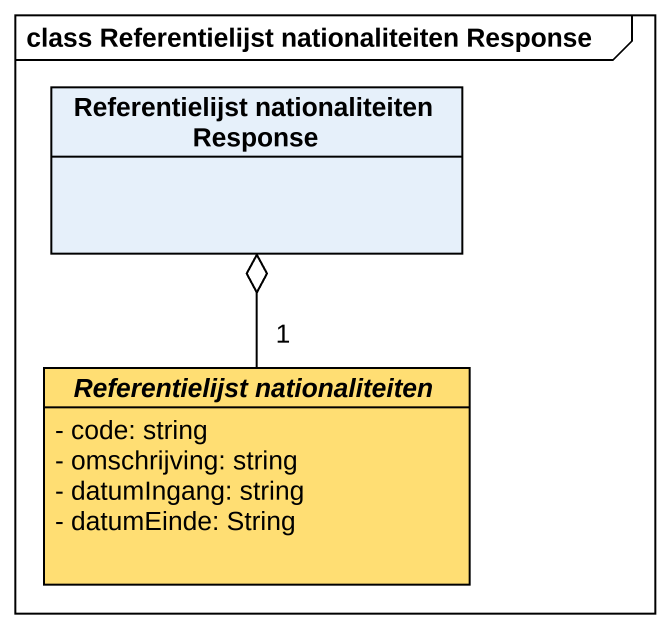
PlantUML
@startuml
mainframe class Referentielijst nationaliteiten Response
hide circle
hide empty members
skinparam classAttributeIconSize 0
class "Referentielijst nationaliteiten Response" as Referentielijst
abstract class "Referentielijst nationaliteiten" as Referentielijst_2 #FFDE73 {
  - code: string
  - omschrijving: string
  - datumIngang: string
  - datumEinde: String
}
Referentielijst_2 "1" -up-o Referentielijst
@enduml
